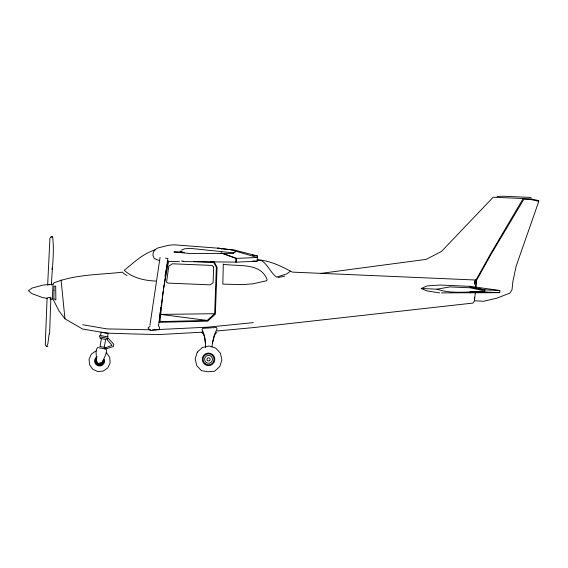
<?xml version="1.0" encoding="UTF-8"?>
<svg xmlns="http://www.w3.org/2000/svg" width="568" height="568" viewBox="0 0 568 568"><rect width="100%" height="100%" fill="white"/><g stroke="black" fill="none" stroke-linecap="round" stroke-linejoin="round"><path stroke-width="0.85" d="M163.08 291.405L160.006 321.623L207.263 320.423L214.647 313.706L216.358 267.279L213.753 262.437L193.66 261.55M47.655 285.115L49.92 238.276L51.29 236.373L52.284 237.19L51.539 236.899L52.639 236.813C54.542 252.845 51.972 269.076 51.397 285.157M205.481 347.559L205.552 345.919M181.739 251.915L173.886 251.958L189.946 253.505L217.452 253.548L233.299 253.349L233.327 252.845L235.429 251.368M182.953 261.599L235.677 262.111L235.841 258.355L220.86 252.923M235.677 262.111L236.394 262.146L236.558 258.383L221.577 252.952M236.394 262.146L257.176 261.195L257.411 255.934L235.479 250.353L218.403 248.18L221.747 248.976M441.414 292.882L469.7 292.776L469.729 292.058L482.701 291.909L499.755 292.655L499.847 290.511L470.695 286.378L439.994 285.037L427.079 285.903L421.243 288.509L426.859 290.901L439.653 292.889M469.985 286.35L469.949 287.06L484.852 289.857L499.847 290.511M469.7 292.776L470.418 292.804L470.446 292.094L484.76 292.002L484.852 289.857L470.666 287.096L470.695 286.378M475.657 287.465L475.977 280.038L490.724 253.633L523.178 198.53M49.593 333.906L50.872 297.305L47.889 297.689M475.721 280.123L474.77 281.231L474.507 284.199L475.977 280.038L292.392 272.122C281.43 266.342 269.857 260.385 257.233 259.903L261.45 260.534C267.947 264.681 270.439 272.406 276.446 277.106L286.712 273.932L290.397 271.22M160.219 311.825L159.26 322.304L207.647 321.154L215.343 314.154L217.075 267.308L214.15 261.734L210.621 261.578M160.46 309.489L160.666 307.565M51.993 269.594L52.178 267.876M475.913 287.479L476.694 280.067L491.441 253.662L523.859 199.276L531.002 199.588L538.791 201.356L516.149 266.186L512.861 281.643L512.045 289.616L509.972 293.102L496.645 298.243L483.638 301.253L474.436 300.784L473.165 303.056L253.122 327.629L216.898 331.002M475.38 292.428L474.436 300.784L474.33 297.149M211.985 346.892C212.581 340.715 213.98 334.382 217.097 328.957L216.444 327.502L202.74 328.332L201.967 329.731C205.084 334.687 205.396 340.921 205.517 346.629M49.16 333.842L47.847 343.832L46.768 346.267L47.854 346.444M149.931 325.315L160.055 257.418M163.3 289.708L168.646 261.081M107.558 336.838L108.176 333.295L101.118 332.252L100.529 335.567M100.025 346.544L101.423 338.635L105.648 339.401L104.242 347.304L104.945 347.431L104.689 348.837M99.57 336.852L99.826 335.439L108.268 336.966M107.054 339.65L107.309 338.244M53.548 284.036L53.747 282.985C75.253 274.238 99.691 274.841 122.574 272.157L123.426 273.293L126.976 275.601M165.004 276.034L167.951 260.591M212.375 343.569L214.292 336.228L215.464 333.572L216.948 332.422M102.283 362.199L105.911 354.141L106.55 350.626L106.095 349.093L97.66 347.566L96.702 348.851L96.063 352.366L96.652 361.184L98.385 363.676L99.791 363.932L102.283 362.199L98.385 363.676M474.77 281.231L475.977 280.038M149.98 326.422L147.928 328.027L150.499 330.512L159.338 329.667L159.445 327.353L158.5 325.684L167.872 258.476L165.48 258.106M95.971 350.903L91.405 354.07L89.041 359.09L89.503 364.62L92.669 369.179L97.689 371.543L103.22 371.081L107.778 367.915L110.142 362.895L109.681 357.364L106.514 352.806M202.577 332.024L201.846 332.457C205.055 335.056 204.728 339.763 205.446 343.477M233.299 253.349L235.408 251.951L235.479 250.353L217.686 248.145L174.191 244.815L168.455 245.284L157.599 248.067L154.659 249.877L153.097 252.938L152.984 255.543L154.276 258.561L159.501 260.613M181.504 250.168L184.422 248.834L190.166 248.365L233.327 252.845M484.852 289.857L482.757 290.482L469.921 287.777L449.927 286.904L436.948 289.197L421.243 288.509M155.717 249.742C143.534 253.179 133.878 262.48 124.264 270.332C132.699 278.022 144.684 280.677 155.809 281.046M278 277.582L284.781 276.14M321.034 273.364L426.092 259.391L441.457 251.482L493.187 197.224L531.03 198.871L538.826 200.646M253.335 322.631L207.384 327.196L152.579 329.802M202.769 332.152L158.621 334.58L130.306 333.885L106.67 333.118L82.523 329.007L64.951 318.804L59.008 310.916L52.831 298.761M236.558 258.383L257.339 257.496L235.443 251.07M496.957 196.457L503.248 196.23L531.094 197.444M214.647 313.706L160.659 314.409L207.263 320.423M470.418 292.804L499.755 292.655M484.76 292.002C468.898 291.093 452.242 294.494 436.948 289.197M150.811 329.795L106.855 328.9L82.715 324.726M167.134 261.443L179.438 261.564M48.039 284.674L49.615 284.731M252.796 261.01L257.176 261.195M181.426 261.01L183.173 261.088M252.263 255.089L257.411 255.934M108.012 338.372L100.273 336.973L100.018 338.386L101.047 338.571M100.145 346.565L104.121 347.282M103.113 361.624L103.816 361.752M47.378 298.413L42.408 297.504L31.851 293.592L28.4 290.674L32.092 288.075L42.955 285.093L53.009 284.149L52.348 299.322L49.863 298.867M217.686 248.145L219.362 248.543M184.252 252.781L180.035 251.028M260.968 260.009L261.45 260.534M47.442 298.363L47.094 297.895L45.27 344.748L46.477 346.764M61.074 279.939L64.951 318.804M104.299 359.303A5.005 5.005 0 0 1 101.551 365.593A5.005 5.005 0 0 1 95.112 363.215A5.005 5.005 0 0 1 97.114 356.647M103.632 359.544A4.288 4.288 0 0 1 98.832 365.21A4.288 4.288 0 0 1 96.319 358.223M103.113 360.382A3.571 3.571 0 0 1 98.654 364.443A3.571 3.571 0 0 1 96.865 358.685M54.01 290.241L53.832 298.519L55.877 300.039L55.678 286.116L54.003 286.215L54.01 290.241M223.295 264.205L222.826 284.114L242.344 284.646L252.831 283.83L266.768 280.691L267.137 279.591C260.364 262.04 237.921 266.768 223.295 264.205M213.682 267.081L213.078 282.814L210.252 284.852L167.972 283.084L166.559 282.239L168.788 266.2L172.381 263.793L212.013 265.426L213.682 267.081M107.317 338.279L107.125 339.657L112.038 345.351L105.037 347.964L104.846 348.731L106.244 348.795L113.451 346.515L113.792 344.378L108.545 338.521L107.317 338.279M197.266 352.167L195.186 358.763L196.684 365.522L201.356 370.62L207.959 371.77L214.711 371.202L219.809 366.53L221.889 359.934L220.398 353.175L215.719 348.077L209.123 345.997L202.371 347.495L197.266 352.167M205.162 364.656A6.291 6.291 0 0 0 214.825 359.622A6.291 6.291 0 0 0 205.637 353.772A6.291 6.291 0 0 0 205.162 364.656M205.581 363.989A5.502 5.502 0 0 0 214.037 359.587A5.502 5.502 0 0 0 205.999 354.467A5.502 5.502 0 0 0 205.581 363.989M206.425 362.661A3.933 3.933 0 0 0 212.468 359.523A3.933 3.933 0 0 0 206.724 355.859A3.933 3.933 0 0 0 206.425 362.661M207.696 360.673A1.569 1.569 0 0 0 210.11 359.416A1.569 1.569 0 0 0 207.817 357.954A1.569 1.569 0 0 0 207.696 360.673"/></g></svg>
